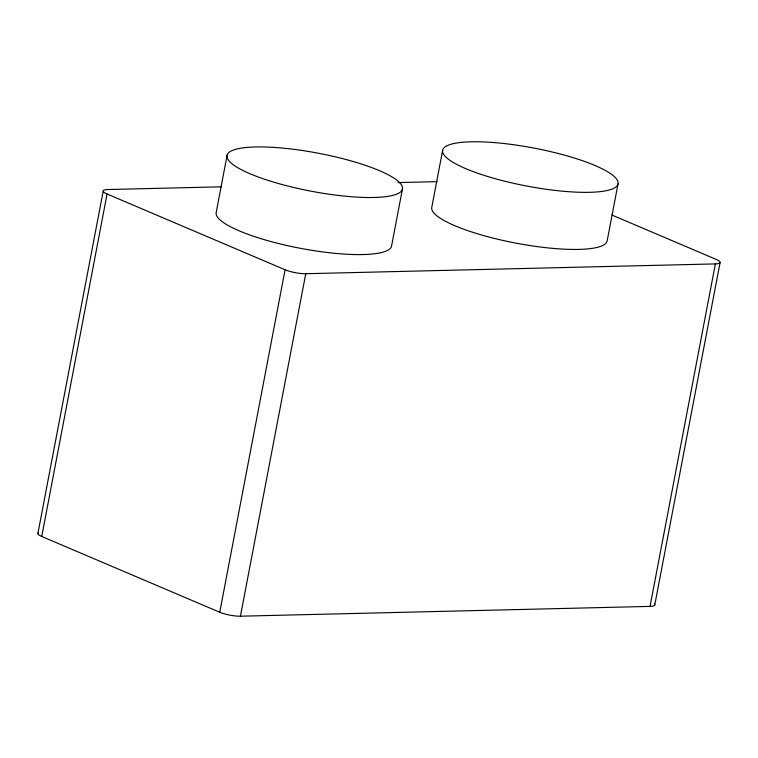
<?xml version="1.0" encoding="UTF-8"?>
<svg xmlns="http://www.w3.org/2000/svg" width="758" height="758" viewBox="0 0 758 758"><rect width="100%" height="100%" fill="white"/><g stroke="black" fill="none" stroke-linecap="round" stroke-linejoin="round"><path stroke-width="1.14" d="M37.9 533.433L103.23 190.95M654.429 604.06A14.876 3.221 10.8 0 1 650.042 606.391L240.428 616.197A14.876 3.221 10.8 0 1 219.754 612.246L41.737 536.484L107.067 194.001A14.876 3.221 10.8 0 1 107.958 189.528L221.611 186.809M227.068 155.456L216.182 212.534A89.283 19.32 10.8 0 0 300.102 248.254A89.283 19.32 10.8 0 0 391.564 246.066L402.451 188.979A89.283 19.32 10.8 0 0 274.178 147.422A89.283 19.32 10.8 0 0 267.65 180.252A89.283 19.32 10.8 0 0 402.451 188.979M219.754 612.246L285.084 269.763L107.067 194.001M240.428 616.197L305.758 273.714L715.372 263.907A14.876 3.221 10.8 0 0 716.263 259.444L612.057 215.092M442.653 150.292L431.766 207.379A89.283 19.32 10.8 0 0 515.686 243.091A89.283 19.32 10.8 0 0 607.149 240.902L618.045 183.824A89.283 19.32 10.8 0 0 489.772 142.267A89.283 19.32 10.8 0 0 483.234 175.089A89.283 19.32 10.8 0 0 618.045 183.824M650.042 606.391L715.372 263.907M654.77 604.969L720.1 262.495M398.007 182.593L437.072 181.655M41.737 536.484A14.876 3.221 10.8 0 1 38.108 533.045M305.758 273.714A14.876 3.221 10.8 0 1 285.084 269.763"/></g></svg>
